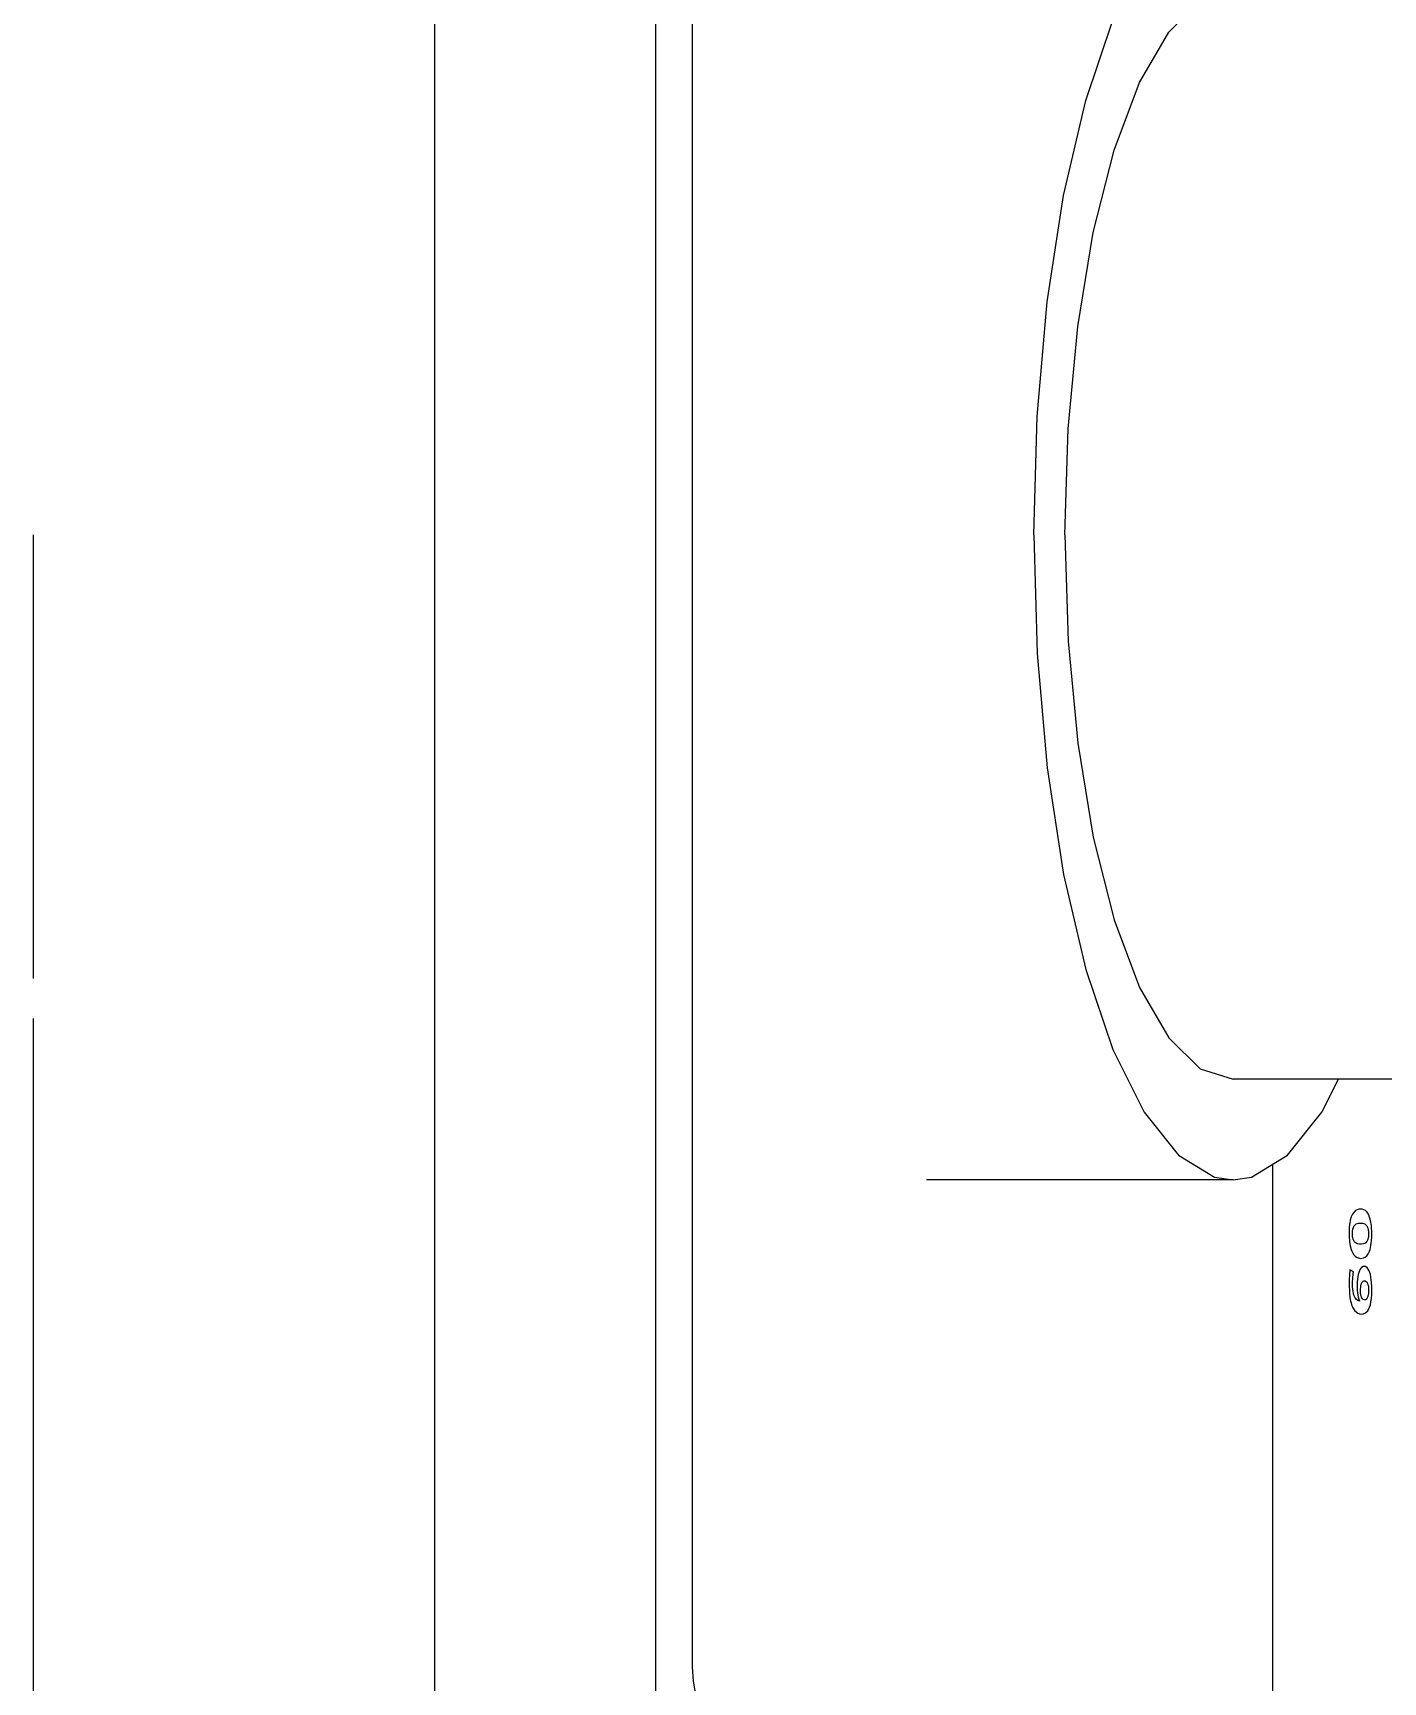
# Model space of a CAD drawing. Extents: x 1551 to 113148, y -1700 to 77018.
# Drawn here: x 13967.11 to 14000.6, y 23646.31 to 23687.22 of the extents above; entities that cross this region are included whole.
import ezdxf

# ---------------------------------------------------------------- set-up
doc = ezdxf.new("R2010")
doc.units = 0
doc.header["$LTSCALE"] = 500
doc.header["$MEASUREMENT"] = 0
doc.linetypes.add('CENTER', pattern=[3, 2.5, -0.25, 0, -0.25])
doc.layers.get('0').update_dxf_attribs({"linetype": 'CONTINUOUS'})

# ---------------------------------------------------------------- blocks, each defined once
blk = doc.blocks.new('platform_top')
at = {"linetype": 'Continuous'}
for p, q in [((-9884.094, 2299.678), (-9884.094, 1733.678)), ((-9874.126, 2229.678), (-9874.126, 2267.678)), ((-9889.581, 2265.337), (-9889.581, 2170.024)), ((-9904.881, 2233.292), (-9904.881, 2251.678)), ((-9890.491, 2245.762), (-9890.491, 2189.595)), ((-9907.306, 2236.774), (-9907.32, 2236.702)), ((-9907.287, 2236.835), (-9907.306, 2236.774)), ((-9907.242, 2236.924), (-9907.287, 2236.835)), ((-9907.188, 2236.978), (-9907.242, 2236.924)), ((-9907.129, 2237.003), (-9907.188, 2236.978)), ((-9907.063, 2237.006), (-9907.129, 2237.003)), ((-9906.992, 2236.983), (-9907.063, 2237.006)), ((-9906.923, 2236.927), (-9906.992, 2236.983)), ((-9906.863, 2236.831), (-9906.923, 2236.927)), ((-9906.838, 2236.765), (-9906.863, 2236.831)), ((-9906.826, 2236.728), (-9906.838, 2236.765)), ((-9906.816, 2236.688), (-9906.826, 2236.728)), ((-9907.339, 2236.52), (-9907.341, 2236.409)), ((-9907.341, 2236.409), (-9907.339, 2236.316)), ((-9907.332, 2236.618), (-9907.339, 2236.52)), ((-9907.339, 2236.316), (-9907.328, 2236.155)), ((-9907.327, 2236.662), (-9907.332, 2236.618)), ((-9907.32, 2236.702), (-9907.327, 2236.662)), ((-9907.259, 2236.442), (-9907.258, 2236.469)), ((-9907.259, 2236.385), (-9907.259, 2236.442)), ((-9907.258, 2236.358), (-9907.259, 2236.385)), ((-9907.258, 2236.469), (-9907.256, 2236.494)), ((-9907.256, 2236.333), (-9907.258, 2236.358)), ((-9907.256, 2236.494), (-9907.249, 2236.538)), ((-9907.248, 2236.29), (-9907.256, 2236.333)), ((-9907.249, 2236.538), (-9907.245, 2236.557)), ((-9907.245, 2236.557), (-9907.24, 2236.574)), ((-9907.24, 2236.574), (-9907.228, 2236.604)), ((-9907.228, 2236.604), (-9907.221, 2236.616)), ((-9907.221, 2236.616), (-9907.214, 2236.626)), ((-9907.214, 2236.626), (-9907.198, 2236.642)), ((-9907.198, 2236.642), (-9907.181, 2236.651)), ((-9907.181, 2236.651), (-9907.163, 2236.654)), ((-9907.163, 2236.654), (-9907.126, 2236.642)), ((-9907.126, 2236.642), (-9907.109, 2236.627)), ((-9907.109, 2236.627), (-9907.095, 2236.606)), ((-9907.095, 2236.606), (-9907.088, 2236.593)), ((-9907.088, 2236.593), (-9907.082, 2236.577)), ((-9907.082, 2236.577), (-9907.072, 2236.542)), ((-9907.072, 2236.542), (-9907.068, 2236.521)), ((-9907.068, 2236.314), (-9907.072, 2236.293)), ((-9907.068, 2236.521), (-9907.064, 2236.498)), ((-9907.065, 2236.337), (-9907.068, 2236.314)), ((-9907.061, 2236.388), (-9907.065, 2236.337)), ((-9907.064, 2236.498), (-9907.061, 2236.447)), ((-9907.061, 2236.447), (-9907.06, 2236.418)), ((-9907.06, 2236.418), (-9907.061, 2236.388)), ((-9907.034, 2236.679), (-9907.032, 2236.684)), ((-9907.017, 2236.636), (-9907.034, 2236.679)), ((-9907.032, 2236.684), (-9906.994, 2236.672)), ((-9907.003, 2236.589), (-9907.017, 2236.636)), ((-9906.993, 2236.538), (-9907.003, 2236.589)), ((-9906.994, 2236.672), (-9906.958, 2236.645)), ((-9906.985, 2236.481), (-9906.993, 2236.538)), ((-9906.981, 2236.418), (-9906.985, 2236.481)), ((-9906.982, 2236.211), (-9906.979, 2236.35)), ((-9906.979, 2236.35), (-9906.981, 2236.418)), ((-9906.958, 2236.645), (-9906.925, 2236.6)), ((-9906.925, 2236.6), (-9906.91, 2236.569)), ((-9906.91, 2236.569), (-9906.897, 2236.534)), ((-9906.897, 2236.534), (-9906.886, 2236.493)), ((-9906.886, 2236.493), (-9906.876, 2236.445)), ((-9906.876, 2236.445), (-9906.869, 2236.392)), ((-9906.869, 2236.392), (-9906.865, 2236.332)), ((-9906.865, 2236.332), (-9906.864, 2236.265)), ((-9906.799, 2236.597), (-9906.816, 2236.688)), ((-9906.786, 2236.492), (-9906.799, 2236.597)), ((-9906.778, 2236.241), (-9906.786, 2236.492)), ((-9907.328, 2236.155), (-9907.318, 2236.087)), ((-9907.318, 2236.087), (-9907.305, 2236.026)), ((-9907.305, 2236.026), (-9907.29, 2235.974)), ((-9907.29, 2235.974), (-9907.273, 2235.93)), ((-9907.273, 2235.93), (-9907.253, 2235.893)), ((-9907.244, 2236.271), (-9907.248, 2236.29)), ((-9907.238, 2236.254), (-9907.244, 2236.271)), ((-9907.226, 2236.225), (-9907.238, 2236.254)), ((-9907.211, 2236.204), (-9907.226, 2236.225)), ((-9907.178, 2236.18), (-9907.211, 2236.204)), ((-9907.143, 2236.18), (-9907.178, 2236.18)), ((-9907.126, 2236.19), (-9907.143, 2236.18)), ((-9907.11, 2236.205), (-9907.126, 2236.19)), ((-9907.095, 2236.227), (-9907.11, 2236.205)), ((-9907.088, 2236.241), (-9907.095, 2236.227)), ((-9907.082, 2236.256), (-9907.088, 2236.241)), ((-9907.072, 2236.293), (-9907.082, 2236.256)), ((-9907.048, 2235.899), (-9907.032, 2235.935)), ((-9907.032, 2235.935), (-9907.018, 2235.978)), ((-9907.018, 2235.978), (-9907.005, 2236.026)), ((-9907.005, 2236.026), (-9906.996, 2236.082)), ((-9906.996, 2236.082), (-9906.988, 2236.143)), ((-9906.988, 2236.143), (-9906.982, 2236.211)), ((-9906.88, 2236), (-9906.885, 2235.957)), ((-9906.885, 2235.957), (-9906.797, 2235.911)), ((-9906.875, 2236.044), (-9906.88, 2236)), ((-9906.871, 2236.09), (-9906.875, 2236.044)), ((-9906.867, 2236.137), (-9906.871, 2236.09)), ((-9906.865, 2236.186), (-9906.867, 2236.137)), ((-9906.864, 2236.238), (-9906.865, 2236.186)), ((-9906.864, 2236.265), (-9906.864, 2236.238)), ((-9906.797, 2235.911), (-9906.786, 2236.029)), ((-9906.786, 2236.029), (-9906.78, 2236.149)), ((-9906.78, 2236.149), (-9906.778, 2236.241)), ((-9907.252, 2235.512), (-9907.284, 2235.445)), ((-9907.253, 2235.893), (-9907.231, 2235.864)), ((-9907.216, 2235.56), (-9907.252, 2235.512)), ((-9907.231, 2235.864), (-9907.182, 2235.83)), ((-9907.178, 2235.593), (-9907.216, 2235.56)), ((-9907.182, 2235.83), (-9907.129, 2235.825)), ((-9907.138, 2235.613), (-9907.178, 2235.593)), ((-9907.061, 2235.625), (-9907.138, 2235.613)), ((-9907.129, 2235.825), (-9907.085, 2235.848)), ((-9907.085, 2235.848), (-9907.048, 2235.899)), ((-9906.975, 2235.605), (-9907.061, 2235.625)), ((-9906.933, 2235.578), (-9906.975, 2235.605)), ((-9906.895, 2235.537), (-9906.933, 2235.578)), ((-9906.86, 2235.481), (-9906.895, 2235.537)), ((-9907.336, 2235.182), (-9907.34, 2235.11)), ((-9907.34, 2235.11), (-9907.34, 2234.951)), ((-9907.329, 2235.247), (-9907.336, 2235.182)), ((-9907.321, 2235.306), (-9907.329, 2235.247)), ((-9907.31, 2235.358), (-9907.321, 2235.306)), ((-9907.298, 2235.405), (-9907.31, 2235.358)), ((-9907.284, 2235.445), (-9907.298, 2235.405)), ((-9907.258, 2235.069), (-9907.256, 2235.086)), ((-9907.256, 2235.086), (-9907.251, 2235.117)), ((-9907.251, 2235.117), (-9907.244, 2235.145)), ((-9907.244, 2235.145), (-9907.236, 2235.169)), ((-9907.236, 2235.169), (-9907.227, 2235.19)), ((-9907.227, 2235.19), (-9907.216, 2235.207)), ((-9907.216, 2235.207), (-9907.193, 2235.235)), ((-9907.193, 2235.235), (-9907.166, 2235.253)), ((-9907.166, 2235.253), (-9907.138, 2235.264)), ((-9907.138, 2235.264), (-9907.084, 2235.272)), ((-9907.084, 2235.272), (-9907.036, 2235.272)), ((-9907.036, 2235.272), (-9906.982, 2235.264)), ((-9906.982, 2235.264), (-9906.927, 2235.234)), ((-9906.927, 2235.234), (-9906.903, 2235.206)), ((-9906.903, 2235.206), (-9906.883, 2235.168)), ((-9906.883, 2235.168), (-9906.878, 2235.156)), ((-9906.878, 2235.156), (-9906.875, 2235.144)), ((-9906.875, 2235.144), (-9906.868, 2235.117)), ((-9906.868, 2235.117), (-9906.863, 2235.086)), ((-9906.863, 2235.086), (-9906.86, 2235.051)), ((-9906.844, 2235.446), (-9906.86, 2235.481)), ((-9906.83, 2235.407), (-9906.844, 2235.446)), ((-9906.805, 2235.316), (-9906.83, 2235.407)), ((-9906.796, 2235.263), (-9906.805, 2235.316)), ((-9906.788, 2235.204), (-9906.796, 2235.263)), ((-9906.779, 2235.071), (-9906.788, 2235.204)), ((-9907.34, 2234.951), (-9907.336, 2234.878)), ((-9907.336, 2234.878), (-9907.33, 2234.812)), ((-9907.33, 2234.812), (-9907.312, 2234.697)), ((-9907.312, 2234.697), (-9907.301, 2234.648)), ((-9907.26, 2235.012), (-9907.259, 2235.051)), ((-9907.259, 2234.972), (-9907.26, 2235.012)), ((-9907.259, 2235.051), (-9907.258, 2235.069)), ((-9907.256, 2234.937), (-9907.259, 2234.972)), ((-9907.254, 2234.921), (-9907.256, 2234.937)), ((-9907.251, 2234.906), (-9907.254, 2234.921)), ((-9907.244, 2234.879), (-9907.251, 2234.906)), ((-9907.236, 2234.855), (-9907.244, 2234.879)), ((-9907.227, 2234.834), (-9907.236, 2234.855)), ((-9907.216, 2234.816), (-9907.227, 2234.834)), ((-9907.166, 2234.77), (-9907.216, 2234.816)), ((-9907.111, 2234.754), (-9907.166, 2234.77)), ((-9907.061, 2234.752), (-9907.111, 2234.754)), ((-9907.01, 2234.754), (-9907.061, 2234.752)), ((-9906.954, 2234.771), (-9907.01, 2234.754)), ((-9906.927, 2234.79), (-9906.954, 2234.771)), ((-9906.903, 2234.817), (-9906.927, 2234.79)), ((-9906.892, 2234.835), (-9906.903, 2234.817)), ((-9906.883, 2234.856), (-9906.892, 2234.835)), ((-9906.875, 2234.88), (-9906.883, 2234.856)), ((-9906.871, 2234.893), (-9906.875, 2234.88)), ((-9906.868, 2234.907), (-9906.871, 2234.893)), ((-9906.863, 2234.938), (-9906.868, 2234.907)), ((-9906.86, 2234.973), (-9906.863, 2234.938)), ((-9906.86, 2235.051), (-9906.859, 2235.032)), ((-9906.859, 2235.012), (-9906.86, 2234.973)), ((-9906.859, 2235.032), (-9906.859, 2235.012)), ((-9906.832, 2234.593), (-9906.807, 2234.68)), ((-9906.807, 2234.68), (-9906.802, 2234.705)), ((-9906.802, 2234.705), (-9906.797, 2234.732)), ((-9906.797, 2234.732), (-9906.789, 2234.789)), ((-9906.789, 2234.789), (-9906.783, 2234.851)), ((-9906.783, 2234.851), (-9906.779, 2234.92)), ((-9906.778, 2234.995), (-9906.779, 2235.071)), ((-9906.779, 2234.92), (-9906.778, 2234.995)), ((-9907.301, 2234.648), (-9907.287, 2234.604)), ((-9907.287, 2234.604), (-9907.257, 2234.532)), ((-9907.257, 2234.532), (-9907.222, 2234.478)), ((-9907.222, 2234.478), (-9907.183, 2234.44)), ((-9907.183, 2234.44), (-9907.102, 2234.402)), ((-9907.102, 2234.402), (-9907.02, 2234.402)), ((-9907.02, 2234.402), (-9906.938, 2234.438)), ((-9906.938, 2234.438), (-9906.863, 2234.525)), ((-9906.863, 2234.525), (-9906.832, 2234.593)), ((-9903.898, 2233.678), (-9896.29, 2233.678)), ((-9912.701, 2231.178), (-9903.898, 2231.178)), ((-9874.126, 2217.678), (-9874.126, 2228.678))]:
    blk.add_line(p, q, dxfattribs=at)
for points in [[(-9890.748, 2246.748), (-9890.647, 2246.631), (-9890.564, 2246.408), (-9890.509, 2246.106), (-9890.491, 2245.762)], [(-9903.898, 2233.678), (-9904.355, 2233.61), (-9905.251, 2233.068), (-9906.102, 2232.001), (-9906.513, 2231.178)], [(-9898.954, 2217.678), (-9899.038, 2220.618), (-9899.288, 2223.458), (-9899.695, 2226.101), (-9900.245, 2228.458), (-9900.919, 2230.447), (-9901.695, 2232.001), (-9902.545, 2233.068), (-9903.442, 2233.61), (-9903.898, 2233.678)], [(-9899.727, 2217.678), (-9899.807, 2220.312), (-9900.044, 2222.845), (-9900.43, 2225.179), (-9900.949, 2227.224), (-9901.581, 2228.903), (-9902.302, 2230.151), (-9903.085, 2230.919), (-9903.898, 2231.178)], [(-9898.954, 2217.678), (-9899.038, 2214.738), (-9899.288, 2211.899), (-9899.695, 2209.256), (-9900.245, 2206.899), (-9900.919, 2204.91), (-9901.695, 2203.356), (-9902.545, 2202.289), (-9903.442, 2201.747), (-9903.898, 2201.679)], [(-9899.727, 2217.678), (-9899.807, 2215.045), (-9900.044, 2212.512), (-9900.43, 2210.178), (-9900.949, 2208.133), (-9901.581, 2206.454), (-9902.302, 2205.206), (-9903.085, 2204.438), (-9903.898, 2204.178)]]:
    blk.add_lwpolyline(points, dxfattribs=at)

msp = doc.modelspace()

# ---------------------------------------------------------------- block references
at = {"linetype": 'CENTER', "rotation": 180}
msp.add_blockref('platform_top', (4092.981, 25892.444), dxfattribs=at)

doc.saveas('drawing.dxf')
